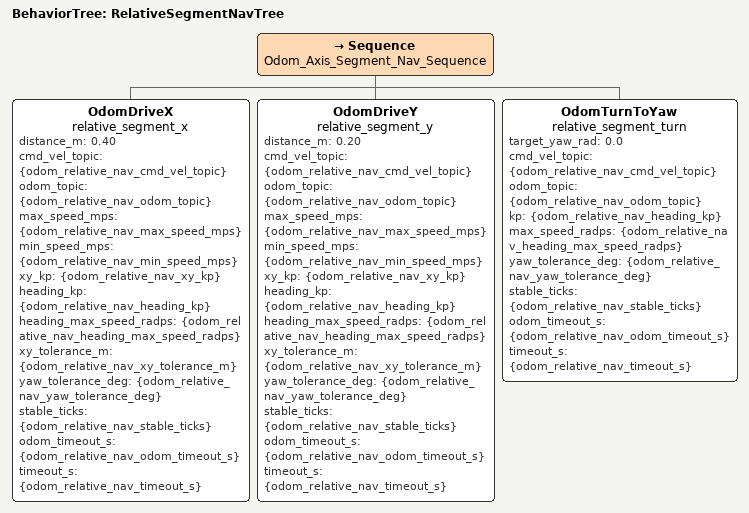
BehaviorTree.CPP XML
<!-- 独立 odom 单轴分段导航行为树：只在 tree_file 指向本文件时执行。 -->
<root BTCPP_format="4" main_tree_to_execute="RelativeSegmentNavTree">
  <BehaviorTree ID="RelativeSegmentNavTree">
    <Sequence name="Odom_Axis_Segment_Nav_Sequence">
      <OdomDriveX name="relative_segment_x"
                  distance_m="0.40"
                  cmd_vel_topic="{odom_relative_nav_cmd_vel_topic}"
                  odom_topic="{odom_relative_nav_odom_topic}"
                  max_speed_mps="{odom_relative_nav_max_speed_mps}"
                  min_speed_mps="{odom_relative_nav_min_speed_mps}"
                  xy_kp="{odom_relative_nav_xy_kp}"
                  heading_kp="{odom_relative_nav_heading_kp}"
                  heading_max_speed_radps="{odom_relative_nav_heading_max_speed_radps}"
                  xy_tolerance_m="{odom_relative_nav_xy_tolerance_m}"
                  yaw_tolerance_deg="{odom_relative_nav_yaw_tolerance_deg}"
                  stable_ticks="{odom_relative_nav_stable_ticks}"
                  odom_timeout_s="{odom_relative_nav_odom_timeout_s}"
                  timeout_s="{odom_relative_nav_timeout_s}"/>
      <OdomDriveY name="relative_segment_y"
                  distance_m="0.20"
                  cmd_vel_topic="{odom_relative_nav_cmd_vel_topic}"
                  odom_topic="{odom_relative_nav_odom_topic}"
                  max_speed_mps="{odom_relative_nav_max_speed_mps}"
                  min_speed_mps="{odom_relative_nav_min_speed_mps}"
                  xy_kp="{odom_relative_nav_xy_kp}"
                  heading_kp="{odom_relative_nav_heading_kp}"
                  heading_max_speed_radps="{odom_relative_nav_heading_max_speed_radps}"
                  xy_tolerance_m="{odom_relative_nav_xy_tolerance_m}"
                  yaw_tolerance_deg="{odom_relative_nav_yaw_tolerance_deg}"
                  stable_ticks="{odom_relative_nav_stable_ticks}"
                  odom_timeout_s="{odom_relative_nav_odom_timeout_s}"
                  timeout_s="{odom_relative_nav_timeout_s}"/>
      <OdomTurnToYaw name="relative_segment_turn"
                     target_yaw_rad="0.0"
                     cmd_vel_topic="{odom_relative_nav_cmd_vel_topic}"
                     odom_topic="{odom_relative_nav_odom_topic}"
                     kp="{odom_relative_nav_heading_kp}"
                     max_speed_radps="{odom_relative_nav_heading_max_speed_radps}"
                     yaw_tolerance_deg="{odom_relative_nav_yaw_tolerance_deg}"
                     stable_ticks="{odom_relative_nav_stable_ticks}"
                     odom_timeout_s="{odom_relative_nav_odom_timeout_s}"
                     timeout_s="{odom_relative_nav_timeout_s}"/>
    </Sequence>
  </BehaviorTree>
</root>
